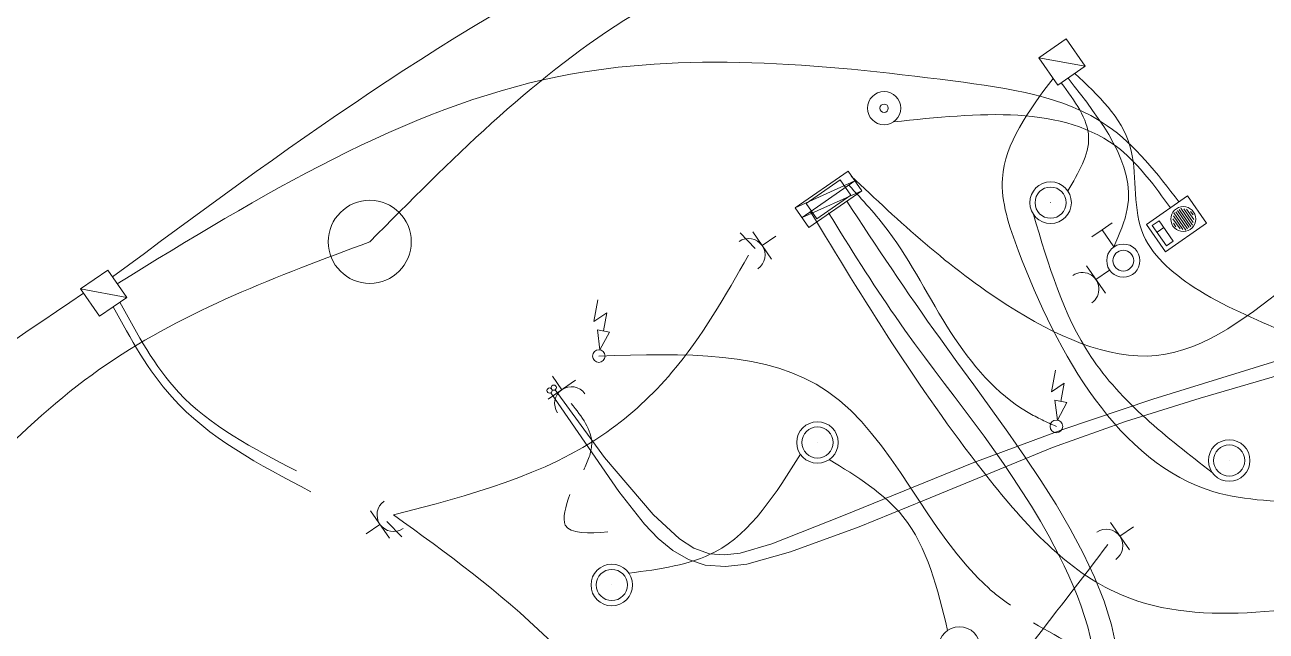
# Model space of a CAD drawing. Header units: metres. Extents: x 2747662.9 to 2747731.3, y 1250221.9 to 1250283.3.
# Drawn here: x 2747674.29 to 2747680.26, y 1250252.53 to 1250255.44 of the extents above; entities that cross this region are included whole.
import ezdxf

# ---------------------------------------------------------------- set-up
doc = ezdxf.new("R2010")
doc.units = ezdxf.units.M
doc.header["$MEASUREMENT"] = 0
for name, pattern in [('EL_Boden', [900, 600, -300]), ('EL_Hohlboden', [1350, 600, -150, 150, -150, 150, -150]), ('EL_Hohldecke', [1500, 600, -300, 0, -300, 0, -300])]:
    doc.linetypes.add(name, pattern=pattern)
doc.layers.add('___elektro', color=7, linetype='Continuous')
doc.layers.add('___sanitär', color=7, linetype='Continuous')

msp = doc.modelspace()

# ---------------------------------------------------------------- linework, layer by layer
at = {"layer": '___elektro', "color": 30, "linetype": 'Continuous', "lineweight": 0, "true_color": 0xff8d1c}
for p, q in [((2747679.2974, 1250255.3759), (2747679.1659, 1250255.2848)), ((2747679.3885, 1250255.2443), (2747679.2974, 1250255.3759)), ((2747679.2152, 1250255.3189), (2747679.2152, 1250255.319)), ((2747679.2316, 1250255.3303), (2747679.2317, 1250255.3303)), ((2747679.2481, 1250255.3417), (2747679.2481, 1250255.3417)), ((2747679.2645, 1250255.3531), (2747679.2645, 1250255.3531)), ((2747679.2809, 1250255.3645), (2747679.281, 1250255.3645)), ((2747679.3088, 1250255.3594), (2747679.3088, 1250255.3595)), ((2747679.3202, 1250255.343), (2747679.3202, 1250255.343)), ((2747679.3316, 1250255.3266), (2747679.3316, 1250255.3266)), ((2747679.3429, 1250255.3101), (2747679.343, 1250255.3101)), ((2747679.1659, 1250255.2848), (2747679.257, 1250255.1532)), ((2747679.1659, 1250255.2848), (2747679.3885, 1250255.2443)), ((2747679.1773, 1250255.2683), (2747679.1773, 1250255.2684)), ((2747679.1823, 1250255.2962), (2747679.1823, 1250255.2962)), ((2747679.1886, 1250255.2519), (2747679.1887, 1250255.2519)), ((2747679.1987, 1250255.3075), (2747679.1988, 1250255.3076)), ((2747679.3543, 1250255.2937), (2747679.3544, 1250255.2937)), ((2747679.3657, 1250255.2772), (2747679.3658, 1250255.2773)), ((2747679.3771, 1250255.2608), (2747679.3772, 1250255.2608)), ((2747679.2, 1250255.2354), (2747679.2001, 1250255.2355)), ((2747679.2114, 1250255.219), (2747679.2115, 1250255.219)), ((2747679.2228, 1250255.2026), (2747679.2228, 1250255.2026)), ((2747679.257, 1250255.1532), (2747679.3885, 1250255.2443)), ((2747679.3227, 1250255.1988), (2747679.3228, 1250255.1988)), ((2747679.3392, 1250255.2102), (2747679.3392, 1250255.2102)), ((2747679.3556, 1250255.2216), (2747679.3557, 1250255.2216)), ((2747679.3721, 1250255.233), (2747679.3721, 1250255.233)), ((2747679.2342, 1250255.1861), (2747679.2342, 1250255.1861)), ((2747679.2456, 1250255.1697), (2747679.2456, 1250255.1697)), ((2747679.2734, 1250255.1646), (2747679.2735, 1250255.1647)), ((2747679.2899, 1250255.176), (2747679.2899, 1250255.176)), ((2747679.3063, 1250255.1874), (2747679.3063, 1250255.1874)), ((2747678.3757, 1250255.1084), (2747678.3757, 1250255.1085)), ((2747678.487, 1250255.0882), (2747678.487, 1250255.0882)), ((2747678.3554, 1250254.9971), (2747678.3555, 1250254.9971)), ((2747678.4668, 1250254.9769), (2747678.4668, 1250254.9769)), ((2747678.2481, 1250254.7403), (2747677.9933, 1250254.5637)), ((2747678.2481, 1250254.7403), (2747677.9933, 1250254.5637)), ((2747678.3136, 1250254.6457), (2747678.2481, 1250254.7403)), ((2747678.2645, 1250254.7166), (2747678.2645, 1250254.7167)), ((2747677.9933, 1250254.5637), (2747678.2808, 1250254.693)), ((2747678.2808, 1250254.693), (2747678.026, 1250254.5165)), ((2747678.2972, 1250254.6694), (2747678.2972, 1250254.6694)), ((2747679.1657, 1250254.6703), (2747679.1657, 1250254.6704)), ((2747678.026, 1250254.5165), (2747678.3136, 1250254.6457)), ((2747678.0587, 1250254.4692), (2747678.3136, 1250254.6457)), ((2747678.1207, 1250254.652), (2747678.1207, 1250254.652)), ((2747679.3049, 1250254.6451), (2747679.3049, 1250254.6451)), ((2747679.8815, 1250254.6204), (2747679.6842, 1250254.4838)), ((2747679.9726, 1250254.4889), (2747679.8815, 1250254.6204)), ((2747677.9933, 1250254.5637), (2747678.0587, 1250254.4692)), ((2747677.9933, 1250254.5637), (2747678.0587, 1250254.4692)), ((2747677.9933, 1250254.5637), (2747678.0587, 1250254.4692)), ((2747678.0096, 1250254.5401), (2747678.0097, 1250254.5401)), ((2747678.1862, 1250254.5575), (2747678.1862, 1250254.5575)), ((2747679.2226, 1250254.5881), (2747679.2227, 1250254.5882)), ((2747679.7993, 1250254.5635), (2747679.7993, 1250254.5635)), ((2747679.8164, 1250254.5388), (2747679.8733, 1250254.4566)), ((2747679.8246, 1250254.5445), (2747679.8815, 1250254.4623)), ((2747679.8328, 1250254.5502), (2747679.8898, 1250254.468)), ((2747679.841, 1250254.5559), (2747679.898, 1250254.4737)), ((2747679.8493, 1250254.5616), (2747679.9062, 1250254.4794)), ((2747679.8632, 1250254.5591), (2747679.9087, 1250254.4933)), ((2747679.8771, 1250254.5566), (2747679.9112, 1250254.5072)), ((2747679.8967, 1250254.5458), (2747679.9081, 1250254.5294)), ((2747679.927, 1250254.5547), (2747679.9271, 1250254.5547)), ((2747678.0424, 1250254.4928), (2747678.0424, 1250254.4929)), ((2747679.1404, 1250254.5312), (2747679.1405, 1250254.5312)), ((2747679.1404, 1250254.5312), (2747679.1405, 1250254.5312)), ((2747679.2796, 1250254.5059), (2747679.2796, 1250254.506)), ((2747679.47, 1250254.4571), (2747679.5193, 1250254.4913)), ((2747679.6842, 1250254.4838), (2747679.7753, 1250254.3523)), ((2747679.7753, 1250254.3523), (2747679.9726, 1250254.4889)), ((2747679.8113, 1250254.511), (2747679.8455, 1250254.4617)), ((2747679.8138, 1250254.5249), (2747679.8594, 1250254.4592)), ((2747679.8145, 1250254.4889), (2747679.8259, 1250254.4724)), ((2747677.7283, 1250254.4422), (2747677.8011, 1250254.3679)), ((2747677.8797, 1250254.3159), (2747677.7885, 1250254.4475)), ((2747677.8341, 1250254.3817), (2747677.8999, 1250254.4272)), ((2747677.8999, 1250254.4272), (2747677.8999, 1250254.4273)), ((2747677.8999, 1250254.4272), (2747677.8999, 1250254.4273)), ((2747679.47, 1250254.4571), (2747679.4206, 1250254.423)), ((2747679.5269, 1250254.3749), (2747679.47, 1250254.4571)), ((2747679.7298, 1250254.418), (2747679.7298, 1250254.418)), ((2747679.7348, 1250254.4458), (2747679.7677, 1250254.4686)), ((2747679.8904, 1250254.432), (2747679.8904, 1250254.432)), ((2747677.8341, 1250254.3817), (2747677.8341, 1250254.3817)), ((2747679.5269, 1250254.3749), (2747679.5269, 1250254.375)), ((2747679.6382, 1250254.3547), (2747679.6383, 1250254.3548)), ((2747674.6847, 1250254.2639), (2747674.5532, 1250254.1728)), ((2747674.6518, 1250254.2412), (2747674.6519, 1250254.2412)), ((2747674.6683, 1250254.2525), (2747674.6683, 1250254.2526)), ((2747674.7758, 1250254.1324), (2747674.6847, 1250254.2639)), ((2747674.6961, 1250254.2475), (2747674.6961, 1250254.2475)), ((2747679.4865, 1250254.1523), (2747679.3954, 1250254.2838)), ((2747679.4409, 1250254.2181), (2747679.5067, 1250254.2636)), ((2747679.5067, 1250254.2636), (2747679.5067, 1250254.2637)), ((2747679.5067, 1250254.2636), (2747679.5067, 1250254.2637)), ((2747679.5067, 1250254.2636), (2747679.5067, 1250254.2637)), ((2747679.618, 1250254.2434), (2747679.6181, 1250254.2434)), ((2747674.5696, 1250254.1842), (2747674.5697, 1250254.1842)), ((2747674.5861, 1250254.1956), (2747674.5861, 1250254.1956)), ((2747674.6025, 1250254.207), (2747674.6025, 1250254.207)), ((2747674.6189, 1250254.2184), (2747674.619, 1250254.2184)), ((2747674.6354, 1250254.2298), (2747674.6354, 1250254.2298)), ((2747674.7075, 1250254.2311), (2747674.7075, 1250254.2311)), ((2747674.7189, 1250254.2146), (2747674.7189, 1250254.2146)), ((2747674.7303, 1250254.1982), (2747674.7303, 1250254.1982)), ((2747674.7416, 1250254.1817), (2747674.7417, 1250254.1818)), ((2747674.5532, 1250254.1728), (2747674.6443, 1250254.0413)), ((2747674.5532, 1250254.1728), (2747674.7758, 1250254.1324)), ((2747674.5646, 1250254.1564), (2747674.5646, 1250254.1564)), ((2747674.576, 1250254.1399), (2747674.576, 1250254.14)), ((2747674.5873, 1250254.1235), (2747674.5874, 1250254.1235)), ((2747674.6443, 1250254.0413), (2747674.7758, 1250254.1324)), ((2747674.753, 1250254.1653), (2747674.7531, 1250254.1653)), ((2747674.7594, 1250254.121), (2747674.7594, 1250254.121)), ((2747674.7644, 1250254.1489), (2747674.7645, 1250254.1489)), ((2747677.0244, 1250254.0161), (2747677.0433, 1250254.1205)), ((2747674.5987, 1250254.1071), (2747674.5988, 1250254.1071)), ((2747674.6101, 1250254.0906), (2747674.6102, 1250254.0907)), ((2747674.6215, 1250254.0742), (2747674.6215, 1250254.0742)), ((2747674.6329, 1250254.0577), (2747674.6329, 1250254.0578)), ((2747674.6772, 1250254.0641), (2747674.6772, 1250254.0641)), ((2747674.6936, 1250254.0755), (2747674.6936, 1250254.0755)), ((2747674.71, 1250254.0869), (2747674.7101, 1250254.0869)), ((2747674.7265, 1250254.0982), (2747674.7265, 1250254.0983)), ((2747674.7429, 1250254.1096), (2747674.743, 1250254.1097)), ((2747677.086, 1250254.0588), (2747677.0244, 1250254.0161)), ((2747677.07, 1250253.9708), (2747677.086, 1250254.0588)), ((2747674.6607, 1250254.0527), (2747674.6608, 1250254.0527)), ((2747677.0988, 1250253.9655), (2747677.0412, 1250253.976)), ((2747677.0535, 1250253.8799), (2747677.0412, 1250253.976)), ((2747677.0535, 1250253.8799), (2747677.0988, 1250253.9655)), ((2747677.0481, 1250253.8501), (2747677.0482, 1250253.8501)), ((2747679.2266, 1250253.6774), (2747679.2456, 1250253.7818)), ((2747676.9357, 1250253.7338), (2747676.8041, 1250253.6427)), ((2747676.8699, 1250253.6883), (2747676.8243, 1250253.7541)), ((2747676.8243, 1250253.7541), (2747676.8244, 1250253.7541)), ((2747676.8243, 1250253.7541), (2747676.8244, 1250253.7541)), ((2747679.2883, 1250253.7201), (2747679.2266, 1250253.6774)), ((2747679.2723, 1250253.632), (2747679.2883, 1250253.7201)), ((2747679.3011, 1250253.6268), (2747679.2435, 1250253.6373)), ((2747679.2558, 1250253.5412), (2747679.2435, 1250253.6373)), ((2747679.2558, 1250253.5412), (2747679.3011, 1250253.6268)), ((2747678.0434, 1250253.5164), (2747678.0434, 1250253.5164)), ((2747678.1825, 1250253.4912), (2747678.1826, 1250253.4912)), ((2747679.2504, 1250253.5114), (2747679.2504, 1250253.5114)), ((2747678.1003, 1250253.4342), (2747678.1004, 1250253.4342)), ((2747680.0252, 1250253.4295), (2747680.0253, 1250253.4295)), ((2747680.1644, 1250253.4042), (2747680.1644, 1250253.4042)), ((2747678.0181, 1250253.3773), (2747678.0182, 1250253.3773)), ((2747678.0181, 1250253.3773), (2747678.0182, 1250253.3773)), ((2747678.1573, 1250253.352), (2747678.1573, 1250253.352)), ((2747680.0822, 1250253.3473), (2747680.0822, 1250253.3473)), ((2747680, 1250253.2903), (2747680, 1250253.2903)), ((2747680, 1250253.2903), (2747680, 1250253.2903)), ((2747680.1391, 1250253.2651), (2747680.1392, 1250253.2651)), ((2747675.949, 1250253.1061), (2747676.0401, 1250252.9746)), ((2747675.9945, 1250253.0403), (2747675.9288, 1250252.9948)), ((2747675.9945, 1250253.0403), (2747675.9946, 1250253.0404)), ((2747676.1003, 1250252.9798), (2747676.0276, 1250253.0541)), ((2747679.6016, 1250252.9171), (2747679.5105, 1250253.0486)), ((2747675.9288, 1250252.9948), (2747675.9288, 1250252.9948)), ((2747675.9288, 1250252.9948), (2747675.9288, 1250252.9948)), ((2747679.5561, 1250252.9828), (2747679.6218, 1250253.0284)), ((2747679.6218, 1250253.0284), (2747679.6219, 1250253.0284)), ((2747679.6218, 1250253.0284), (2747679.6219, 1250253.0284)), ((2747677.0536, 1250252.8308), (2747677.0536, 1250252.8308)), ((2747677.1927, 1250252.8055), (2747677.1928, 1250252.8056)), ((2747677.1105, 1250252.7486), (2747677.1105, 1250252.7486)), ((2747677.0283, 1250252.6916), (2747677.0283, 1250252.6917)), ((2747677.0283, 1250252.6916), (2747677.0283, 1250252.6917)), ((2747677.1674, 1250252.6664), (2747677.1675, 1250252.6664)), ((2747678.7267, 1250252.53), (2747678.7267, 1250252.53))]:
    msp.add_line(p, q, dxfattribs=at)
for points in [[(2747678.2615, 1250254.6243), (2747678.2103, 1250254.6983), (2747678.0459, 1250254.5844), (2747678.0971, 1250254.5104)], [(2747679.712, 1250254.4787), (2747679.7804, 1250254.3801), (2747679.8132, 1250254.4029), (2747679.7449, 1250254.5015)]]:
    msp.add_lwpolyline(points, close=True, dxfattribs=at)
for centre, radius in [((2747678.4212, 1250255.0427), 0.08), ((2747678.4212, 1250255.0427), 0.02), ((2747679.2226, 1250254.5881), 0.1), ((2747679.2226, 1250254.5881), 0.075), ((2747675.9455, 1250254.3998), 0.2), ((2747679.8613, 1250254.5091), 0.06), ((2747679.5725, 1250254.3092), 0.08), ((2747679.5725, 1250254.3092), 0.05), ((2747677.0481, 1250253.8501), 0.0303), ((2747678.1003, 1250253.4342), 0.1), ((2747679.2504, 1250253.5114), 0.0303), ((2747678.1003, 1250253.4342), 0.075), ((2747680.0822, 1250253.3473), 0.1), ((2747680.0822, 1250253.3473), 0.075), ((2747677.1105, 1250252.7486), 0.1), ((2747677.1105, 1250252.7486), 0.075), ((2747678.7836, 1250252.4478), 0.1)]:
    msp.add_circle(centre, radius, dxfattribs=at)
for centre, start, end in [((2747677.7683, 1250254.3361), 304.7099, 124.70989), ((2747679.3752, 1250254.1725), 304.70989, 124.7099), ((2747676.9154, 1250253.6225), 34.7099, 214.70989), ((2747676.0603, 1250253.0859), 124.70989, 304.70989), ((2747679.4903, 1250252.9373), 304.7099, 124.70989)]:
    msp.add_arc(centre, 0.08, start, end, dxfattribs=at)
for points, knots in [([(2747686.0795, 1250257.6245), (2747685.907, 1250257.7687), (2747685.7345, 1250257.913), (2747685.5508, 1250257.9778), (2747685.0068, 1250258.1696), (2747684.3642, 1250257.6642), (2747683.8059, 1250257.2695), (2747683.329, 1250256.9323), (2747682.9134, 1250256.676), (2747682.4757, 1250256.3645), (2747682.1149, 1250256.1077), (2747681.7389, 1250255.8135), (2747681.3081, 1250255.7354), (2747681.0911, 1250255.6961), (2747680.8602, 1250255.7116), (2747680.6403, 1250255.7555), (2747680.4199, 1250255.7996), (2747680.2107, 1250255.8722), (2747680.0006, 1250255.9542), (2747679.6381, 1250256.0957), (2747679.2732, 1250256.2648), (2747678.8989, 1250256.3041), (2747678.3646, 1250256.3602), (2747677.8111, 1250256.1516), (2747677.2982, 1250255.9031), (2747676.34, 1250255.4388), (2747675.5237, 1250254.8349), (2747674.7075, 1250254.2311)], [0, 0, 0, 0, 1, 1, 1, 2, 2, 2, 3, 3, 3, 4, 4, 4, 5, 5, 5, 6, 6, 6, 7, 7, 7, 8, 8, 8, 9, 9, 9, 9]), ([(2747679.7935, 1250255.5553), (2747679.8629, 1250255.576), (2747679.9323, 1250255.5966), (2747680.0023, 1250255.6065), (2747680.2716, 1250255.6445), (2747680.5483, 1250255.5223), (2747680.8236, 1250255.5022), (2747681.1636, 1250255.4773), (2747681.5014, 1250255.6081), (2747681.8122, 1250255.7643), (2747682.3805, 1250256.0501), (2747682.8585, 1250256.421), (2747683.3673, 1250256.8037), (2747683.5761, 1250256.9608), (2747683.7902, 1250257.1199), (2747684.0471, 1250257.1606), (2747684.1271, 1250257.1732), (2747684.2112, 1250257.1744), (2747684.286, 1250257.157), (2747684.6027, 1250257.0836), (2747684.7539, 1250256.6786), (2747684.9033, 1250256.3567), (2747685.037, 1250256.0686), (2747685.1694, 1250255.8471), (2747685.3077, 1250255.5472), (2747685.3563, 1250255.4418), (2747685.4057, 1250255.3267), (2747685.4978, 1250255.2923), (2747685.5413, 1250255.2761), (2747685.5943, 1250255.2778), (2747685.6473, 1250255.2795)], [0, 0, 0, 0, 1, 1, 1, 2, 2, 2, 3, 3, 3, 4, 4, 4, 5, 5, 5, 6, 6, 6, 7, 7, 7, 8, 8, 8, 9, 9, 9, 10, 10, 10, 10]), ([(2747678.2482, 1250255.9949), (2747677.876, 1250255.8366), (2747677.5037, 1250255.6784), (2747677.1682, 1250255.4647), (2747676.7161, 1250255.1768), (2747676.3308, 1250254.7883), (2747675.9455, 1250254.3998)], [0, 0, 0, 0, 1, 1, 1, 2, 2, 2, 2]), ([(2747679.8417, 1250254.5913), (2747679.7355, 1250254.7284), (2747679.6293, 1250254.8656), (2747679.4953, 1250254.9586), (2747679.2902, 1250255.1009), (2747679.0199, 1250255.1396), (2747678.7526, 1250255.1739), (2747678.0968, 1250255.258), (2747677.4582, 1250255.3161), (2747676.8558, 1250255.1953), (2747676.1103, 1250255.0457), (2747675.4203, 1250254.6219), (2747674.7303, 1250254.1982)], [0, 0, 0, 0, 1, 1, 1, 2, 2, 2, 3, 3, 3, 4, 4, 4, 4]), ([(2747679.3392, 1250255.2102), (2747679.4519, 1250255.1042), (2747679.5645, 1250254.9983), (2747679.6045, 1250254.8623), (2747679.6423, 1250254.7338), (2747679.6152, 1250254.5784), (2747679.6617, 1250254.4528), (2747679.7035, 1250254.34), (2747679.8046, 1250254.2512), (2747679.9137, 1250254.1805), (2747680.1939, 1250253.9988), (2747680.5269, 1250253.9366), (2747680.7482, 1250253.7205), (2747680.8182, 1250253.6522), (2747680.877, 1250253.5685), (2747680.9358, 1250253.4848)], [0, 0, 0, 0, 1, 1, 1, 2, 2, 2, 3, 3, 3, 4, 4, 4, 5, 5, 5, 5]), ([(2747680.5007, 1250253.1471), (2747680.3307, 1250253.1497), (2747680.1608, 1250253.1523), (2747680.0089, 1250253.1974), (2747679.5506, 1250253.3336), (2747679.257, 1250253.8575), (2747679.068, 1250254.3551), (2747679.0226, 1250254.4745), (2747678.9833, 1250254.5924), (2747678.9904, 1250254.7047), (2747679.0012, 1250254.8738), (2747679.1177, 1250255.03), (2747679.2342, 1250255.1863)], [0, 0, 0, 0, 1, 1, 1, 2, 2, 2, 3, 3, 3, 4, 4, 4, 4]), ([(2747679.3049, 1250254.6451), (2747679.3566, 1250254.7316), (2747679.4083, 1250254.8181), (2747679.4056, 1250254.902), (2747679.4027, 1250254.9915), (2747679.3381, 1250255.0781), (2747679.2734, 1250255.1646)], [0, 0, 0, 0, 1, 1, 1, 2, 2, 2, 2]), ([(2747679.5269, 1250254.3749), (2747679.5539, 1250254.4366), (2747679.5809, 1250254.4982), (2747679.5918, 1250254.5591), (2747679.6304, 1250254.7744), (2747679.4684, 1250254.9809), (2747679.3063, 1250255.1874)], [0, 0, 0, 0, 1, 1, 1, 2, 2, 2, 2]), ([(2747679.7993, 1250254.5635), (2747679.7242, 1250254.6667), (2747679.6492, 1250254.7698), (2747679.5583, 1250254.8434), (2747679.2878, 1250255.0626), (2747678.8773, 1250255.0198), (2747678.4668, 1250254.9769)], [0, 0, 0, 0, 1, 1, 1, 2, 2, 2, 2]), ([(2747680.4012, 1250254.2215), (2747680.1856, 1250254.049), (2747679.97, 1250253.8766), (2747679.732, 1250253.8529), (2747679.4968, 1250253.8294), (2747679.2398, 1250253.9512), (2747679.0165, 1250254.0937), (2747678.7276, 1250254.278), (2747678.4954, 1250254.497), (2747678.2631, 1250254.7159)], [0, 0, 0, 0, 1, 1, 1, 2, 2, 2, 3, 3, 3, 3]), ([(2747681.9879, 1250252.8967), (2747681.6199, 1250252.8375), (2747681.2519, 1250252.7783), (2747680.8592, 1250252.7092), (2747680.4034, 1250252.629), (2747679.9143, 1250252.5356), (2747679.5314, 1250252.7149), (2747679.2842, 1250252.8306), (2747679.0812, 1250253.06), (2747678.8988, 1250253.2933), (2747678.5791, 1250253.7023), (2747678.3227, 1250254.1234), (2747678.0663, 1250254.5444)], [0, 0, 0, 0, 1, 1, 1, 2, 2, 2, 3, 3, 3, 4, 4, 4, 4]), ([(2747680, 1250253.2903), (2747679.7808, 1250253.4597), (2747679.5616, 1250253.629), (2747679.4161, 1250253.8483), (2747679.2834, 1250254.0483), (2747679.2119, 1250254.2897), (2747679.1404, 1250254.5312)], [0, 0, 0, 0, 1, 1, 1, 2, 2, 2, 2]), ([(2747675.9455, 1250254.3998), (2747675.5027, 1250254.235), (2747675.0599, 1250254.0702), (2747674.6816, 1250253.8117), (2747674.289, 1250253.5434), (2747673.9658, 1250253.174), (2747673.6427, 1250252.8047)], [0, 0, 0, 0, 1, 1, 1, 2, 2, 2, 2]), ([(2747670.5363, 1250249.8926), (2747670.5127, 1250249.9678), (2747670.4891, 1250250.0431), (2747670.4773, 1250250.1169), (2747670.3903, 1250250.6606), (2747670.9413, 1250251.1281), (2747671.3979, 1250251.5554), (2747671.835, 1250251.9645), (2747672.1857, 1250252.3368), (2747672.5801, 1250252.6849), (2747673.176, 1250253.2108), (2747673.8717, 1250253.6815), (2747674.5674, 1250254.1523)], [0, 0, 0, 0, 1, 1, 1, 2, 2, 2, 3, 3, 3, 4, 4, 4, 4]), ([(2747674.71, 1250254.0869), (2747674.7946, 1250253.9331), (2747674.8792, 1250253.7793), (2747674.9921, 1250253.6533), (2747675.1688, 1250253.456), (2747675.4151, 1250253.3267), (2747675.6614, 1250253.1974)], [0, 0, 0, 0, 1, 1, 1, 2, 2, 2, 2]), ([(2747674.7429, 1250254.1096), (2747674.8263, 1250253.9546), (2747674.9096, 1250253.7995), (2747675.0249, 1250253.6761), (2747675.1771, 1250253.5132), (2747675.3849, 1250253.4054), (2747675.5927, 1250253.2976)], [0, 0, 0, 0, 1, 1, 1, 2, 2, 2, 2]), ([(2747682.8108, 1250253.8281), (2747682.6112, 1250253.6649), (2747682.4116, 1250253.5017), (2747682.2082, 1250253.3622), (2747681.8207, 1250253.0964), (2747681.4195, 1250252.9165), (2747680.9367, 1250252.6631), (2747680.6245, 1250252.4992), (2747680.2781, 1250252.3045), (2747679.973, 1250252.2834), (2747679.6679, 1250252.2622), (2747679.4041, 1250252.4145), (2747679.1403, 1250252.5667)], [0, 0, 0, 0, 1, 1, 1, 2, 2, 2, 3, 3, 3, 4, 4, 4, 4]), ([(2747677.0917, 1250253.0036), (2747677.0005, 1250252.998), (2747676.9093, 1250252.9923), (2747676.8867, 1250253.0369), (2747676.8706, 1250253.0687), (2747676.8894, 1250253.1261), (2747676.9081, 1250253.1834)], [0, 0, 0, 0, 1, 1, 1, 2, 2, 2, 2]), ([(2747676.7923, 1250251.2565), (2747676.8417, 1250251.2053), (2747676.8911, 1250251.1541), (2747676.9454, 1250251.1133), (2747677.2496, 1250250.8848), (2747677.7074, 1250250.9839), (2747678.1197, 1250251.083), (2747678.5754, 1250251.1925), (2747678.9755, 1250251.3021), (2747679.3457, 1250251.5112), (2747679.8021, 1250251.7689), (2747680.213, 1250252.1779), (2747680.4756, 1250252.6457), (2747680.5365, 1250252.7542), (2747680.5895, 1250252.8659), (2747680.6424, 1250252.9777)], [0, 0, 0, 0, 1, 1, 1, 2, 2, 2, 3, 3, 3, 4, 4, 4, 5, 5, 5, 5])]:
    msp.add_open_spline(points, degree=3, knots=knots, dxfattribs=at)
at = {"layer": '___elektro', "color": 30, "linetype": 'EL_Boden', "lineweight": 0, "true_color": 0xff8d1c}
for points, knots in [([(2747684.1236, 1250256.0992), (2747684.1994, 1250255.7514), (2747684.2753, 1250255.4035), (2747684.2564, 1250255.0562), (2747684.2251, 1250254.48), (2747683.933, 1250253.9052), (2747683.5327, 1250253.4688), (2747683.1043, 1250253.0017), (2747682.5519, 1250252.693), (2747681.994, 1250252.411), (2747680.9571, 1250251.8867), (2747679.901, 1250251.4544), (2747678.8418, 1250250.9595), (2747678.1247, 1250250.6244), (2747677.4063, 1250250.2607), (2747676.6363, 1250250.1501), (2747676.1619, 1250250.082), (2747675.6679, 1250250.11), (2747675.1891, 1250250.1811), (2747675.0597, 1250250.2003), (2747674.9314, 1250250.2226), (2747674.8031, 1250250.2449)], [0, 0, 0, 0, 1, 1, 1, 2, 2, 2, 3, 3, 3, 4, 4, 4, 5, 5, 5, 6, 6, 6, 7, 7, 7, 7]), ([(2747684.1709, 1250256.132), (2747684.2439, 1250256.002), (2747684.317, 1250255.872), (2747684.3611, 1250255.7354), (2747684.5278, 1250255.2196), (2747684.2828, 1250254.6093), (2747683.9485, 1250254.1271), (2747683.5027, 1250253.484), (2747682.898, 1250253.0688), (2747682.2603, 1250252.6946), (2747681.4725, 1250252.2323), (2747680.6345, 1250251.8328), (2747679.8078, 1250251.483), (2747679.1381, 1250251.1996), (2747678.4759, 1250250.9488), (2747677.7605, 1250250.6353), (2747677.4026, 1250250.4784), (2747677.0313, 1250250.3058), (2747676.679, 1250250.3908), (2747676.5456, 1250250.423), (2747676.4148, 1250250.4922), (2747676.3041, 1250250.5802), (2747676.1489, 1250250.7034), (2747676.033, 1250250.8636), (2747675.9172, 1250251.0238)], [0, 0, 0, 0, 1, 1, 1, 2, 2, 2, 3, 3, 3, 4, 4, 4, 5, 5, 5, 6, 6, 6, 7, 7, 7, 8, 8, 8, 8]), ([(2747678.241, 1250254.5955), (2747678.3835, 1250254.3797), (2747678.526, 1250254.164), (2747678.692, 1250253.9322), (2747679.1057, 1250253.3547), (2747679.6656, 1250252.6779), (2747679.5332, 1250252.1191), (2747679.4317, 1250251.6904), (2747678.9229, 1250251.3312), (2747678.467, 1250251.0175), (2747678.0729, 1250250.7462), (2747677.7183, 1250250.509), (2747677.3101, 1250250.3703), (2747676.9521, 1250250.2486), (2747676.5529, 1250250.2026), (2747676.1601, 1250250.1989), (2747675.8794, 1250250.1962), (2747675.6019, 1250250.215), (2747675.3329, 1250250.2774), (2747675.2104, 1250250.3058), (2747675.0896, 1250250.3432), (2747674.9688, 1250250.3806)], [0, 0, 0, 0, 1, 1, 1, 2, 2, 2, 3, 3, 3, 4, 4, 4, 5, 5, 5, 6, 6, 6, 7, 7, 7, 7]), ([(2747678.1541, 1250254.5386), (2747678.2587, 1250254.3698), (2747678.3634, 1250254.201), (2747678.4752, 1250254.0403), (2747678.7188, 1250253.6904), (2747678.9965, 1250253.3789), (2747679.2149, 1250252.9822), (2747679.3503, 1250252.7361), (2747679.4629, 1250252.4571), (2747679.4368, 1250252.2126), (2747679.3902, 1250251.7758), (2747678.9008, 1250251.449), (2747678.4742, 1250251.154), (2747678.0666, 1250250.8721), (2747677.7163, 1250250.6193), (2747677.2712, 1250250.5043), (2747677.1013, 1250250.4604), (2747676.9176, 1250250.4366), (2747676.7499, 1250250.4794), (2747676.5755, 1250250.524), (2747676.4184, 1250250.6406), (2747676.297, 1250250.7786), (2747676.1971, 1250250.892), (2747676.1215, 1250251.0199), (2747676.0458, 1250251.1478)], [0, 0, 0, 0, 1, 1, 1, 2, 2, 2, 3, 3, 3, 4, 4, 4, 5, 5, 5, 6, 6, 6, 7, 7, 7, 8, 8, 8, 8]), ([(2747679.4986, 1250252.943), (2747679.3796, 1250252.7885), (2747679.2606, 1250252.634), (2747679.1368, 1250252.4729), (2747678.688, 1250251.8889), (2747678.1762, 1250251.2182), (2747677.4806, 1250251.1014), (2747677.3754, 1250251.0837), (2747677.266, 1250251.0787), (2747677.1566, 1250251.0737)], [0, 0, 0, 0, 1, 1, 1, 2, 2, 2, 3, 3, 3, 3])]:
    msp.add_open_spline(points, degree=3, knots=knots, dxfattribs=at)
at = {"layer": '___elektro', "color": 30, "linetype": 'EL_Hohlboden', "lineweight": 0, "true_color": 0xff8d1c}
msp.add_open_spline([(2747679.2504, 1250253.5114), (2747679.2042, 1250253.5322), (2747679.158, 1250253.5531), (2747679.1144, 1250253.5783), (2747678.9606, 1250253.6675), (2747678.8408, 1250253.8113), (2747678.7422, 1250253.9638), (2747678.6365, 1250254.1274), (2747678.5552, 1250254.3012), (2747678.4408, 1250254.4533), (2747678.3832, 1250254.53), (2747678.3171, 1250254.6012), (2747678.2511, 1250254.6724)], degree=3, knots=[0, 0, 0, 0, 1, 1, 1, 2, 2, 2, 3, 3, 3, 4, 4, 4, 4], dxfattribs=at)
at = {"layer": '___elektro', "color": 30, "linetype": 'EL_Hohldecke', "lineweight": 0, "true_color": 0xff8d1c}
for points, knots in [([(2747677.7683, 1250254.3361), (2747677.6571, 1250254.1399), (2747677.5459, 1250253.9437), (2747677.4002, 1250253.7723), (2747677.308, 1250253.6639), (2747677.202, 1250253.5653), (2747677.0863, 1250253.4841), (2747676.7874, 1250253.2744), (2747676.4239, 1250253.1801), (2747676.0603, 1250253.0859)], [0, 0, 0, 0, 1, 1, 1, 2, 2, 2, 3, 3, 3, 3]), ([(2747679.0291, 1250252.6518), (2747678.9933, 1250252.676), (2747678.959, 1250252.7025), (2747678.9263, 1250252.7314), (2747678.6282, 1250252.9952), (2747678.463, 1250253.4644), (2747678.1491, 1250253.6802), (2747677.8639, 1250253.8762), (2747677.456, 1250253.8632), (2747677.0481, 1250253.8501)], [0, 0, 0, 0, 1, 1, 1, 2, 2, 2, 3, 3, 3, 3]), ([(2747676.9154, 1250253.6225), (2747676.9654, 1250253.5584), (2747677.0153, 1250253.4943), (2747677.0139, 1250253.426), (2747677.0131, 1250253.3857), (2747676.9944, 1250253.3439), (2747676.9757, 1250253.3021)], [0, 0, 0, 0, 1, 1, 1, 2, 2, 2, 2]), ([(2747677.1927, 1250252.8055), (2747677.34, 1250252.8247), (2747677.4874, 1250252.844), (2747677.6075, 1250252.9078), (2747677.783, 1250253.0009), (2747677.9005, 1250253.1891), (2747678.0181, 1250253.3773)], [0, 0, 0, 0, 1, 1, 1, 2, 2, 2, 2]), ([(2747678.1573, 1250253.352), (2747678.2893, 1250253.2709), (2747678.4213, 1250253.1897), (2747678.512, 1250253.0776), (2747678.6309, 1250252.9306), (2747678.6788, 1250252.7303), (2747678.7267, 1250252.53)], [0, 0, 0, 0, 1, 1, 1, 2, 2, 2, 2]), ([(2747676.0603, 1250253.0859), (2747676.314, 1250252.9023), (2747676.5677, 1250252.7188), (2747676.8005, 1250252.4922), (2747676.9593, 1250252.3378), (2747677.1083, 1250252.1633), (2747677.1721, 1250251.9629), (2747677.2255, 1250251.795), (2747677.2191, 1250251.6088), (2747677.2127, 1250251.4227)], [0, 0, 0, 0, 1, 1, 1, 2, 2, 2, 3, 3, 3, 3])]:
    msp.add_open_spline(points, degree=3, knots=knots, dxfattribs=at)
at = {"layer": '___sanitär', "color": 106, "linetype": 'Continuous', "lineweight": 0, "true_color": 0x008a1e, "flags": 128}
for points in [[(2747680.6232, 1250253.9238), (2747679.7145, 1250253.6428), (2747679.2818, 1250253.4964), (2747678.8525, 1250253.3374), (2747678.2257, 1250253.0825), (2747677.8802, 1250252.9469), (2747677.7283, 1250252.9023), (2747677.6529, 1250252.8931), (2747677.5801, 1250252.8989), (2747677.5056, 1250252.9259), (2747677.4359, 1250252.9703), (2747677.3093, 1250253.0879), (2747677.0758, 1250253.3616), (2747676.8384, 1250253.6878)], [(2747680.6627, 1250253.8582), (2747679.9425, 1250253.6478), (2747679.5831, 1250253.5347), (2747679.2315, 1250253.4106), (2747678.6156, 1250253.1572), (2747678.3014, 1250253.0287), (2747677.9708, 1250252.9082), (2747677.7599, 1250252.8491), (2747677.6572, 1250252.8368), (2747677.5597, 1250252.844), (2747677.479, 1250252.8706), (2747677.4037, 1250252.9143), (2747677.3334, 1250252.9721), (2747677.2672, 1250253.0409), (2747677.1447, 1250253.1989), (2747677.0312, 1250253.3633), (2747676.8174, 1250253.6733)]]:
    msp.add_lwpolyline(points, dxfattribs=at)
at = {"layer": '___sanitär', "color": 106, "linetype": 'Continuous', "lineweight": 0, "true_color": 0x008a1e}
for centre in [(2747676.8109, 1250253.6839), (2747676.8314, 1250253.6981)]:
    msp.add_circle(centre, 0.0125, dxfattribs=at)

doc.saveas('drawing.dxf')
